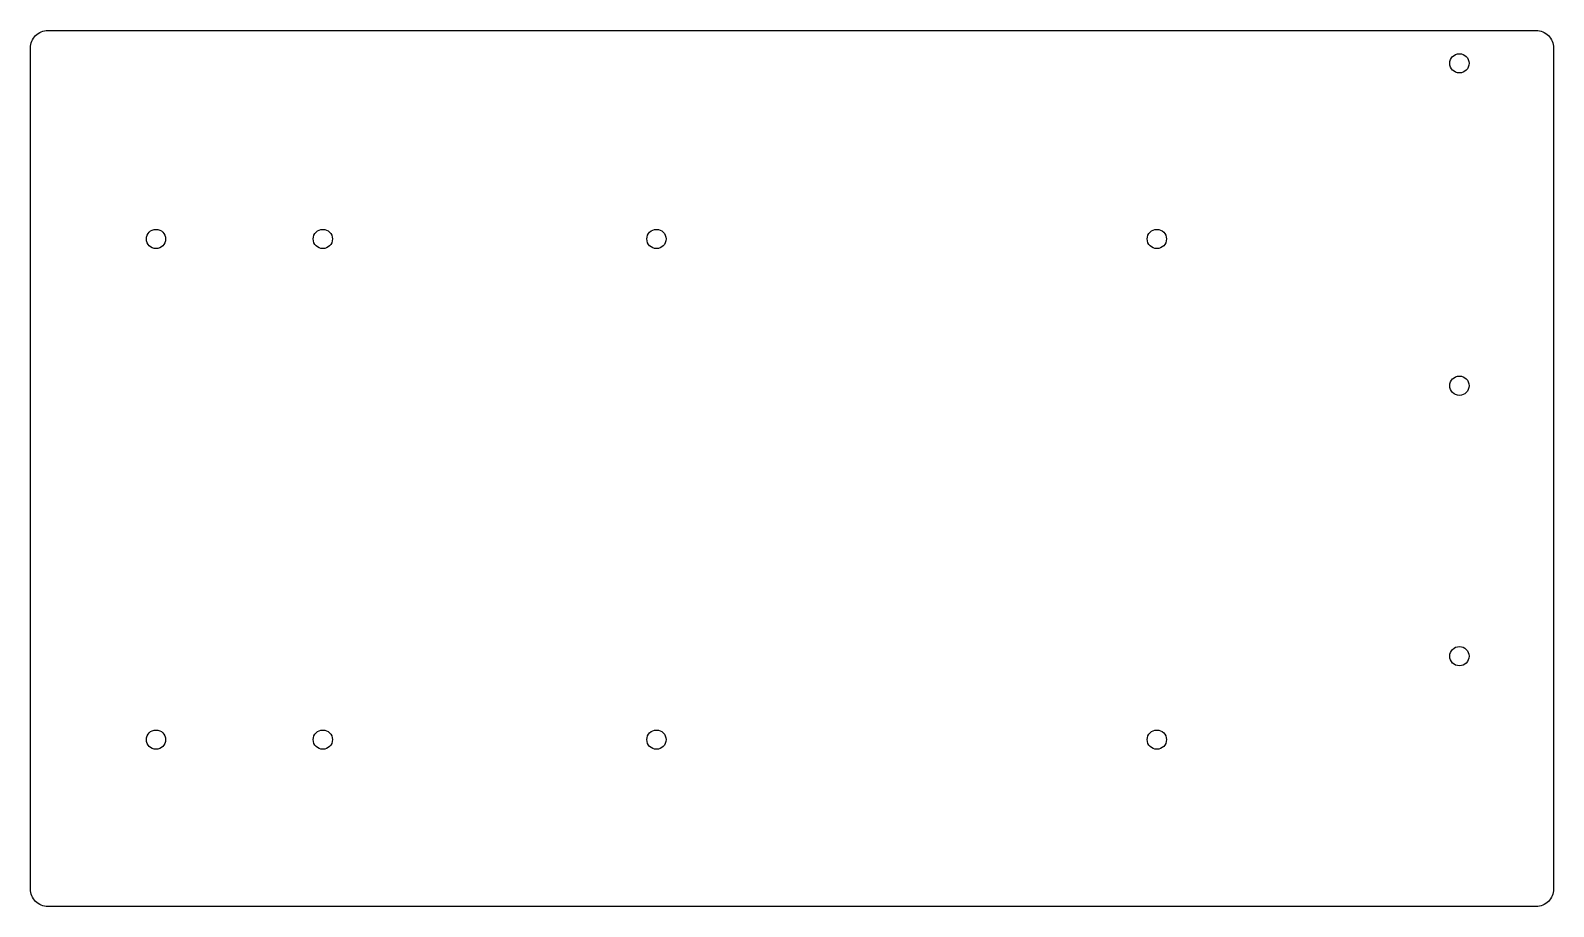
# Model space of a CAD drawing. Extents: x -118 to 56, y 280 to 380.
import ezdxf

# ---------------------------------------------------------------- set-up
doc = ezdxf.new("R2010")
doc.units = 0
doc.layers.add('Pattern_Top', color=7, linetype='CONTINUOUS')

msp = doc.modelspace()

# ---------------------------------------------------------------- linework, layer by layer
at = {"layer": 'Pattern_Top', "color": 0, "linetype": 'CONTINUOUS'}
msp.add_lwpolyline([(55.855, 282.035, -0.41421357), (53.855, 280.035), (53.855, 280.035), (-116.0825, 280.035), (-116.0825, 280.035, -0.41421357), (-118.0825, 282.035), (-118.0825, 282.035), (-118.0825, 378.035), (-118.0825, 378.035, -0.41421357), (-116.0825, 380.035), (-116.0825, 380.035), (53.855, 380.035), (53.855, 380.035, -0.41421357), (55.855, 378.035), (55.855, 378.035), (55.855, 282.035), (55.855, 282.035), (55.855, 282.035)], format="xyb", close=True, dxfattribs=at)
for centre in [(45.105, 376.285), (-103.745, 356.235), (-84.695, 356.235), (-46.595, 356.235), (10.555, 356.235), (45.105, 339.485), (45.105, 308.61), (-103.745, 299.085), (-84.695, 299.085), (-46.595, 299.085), (10.555, 299.085)]:
    msp.add_circle(centre, 1.1, dxfattribs=at)

doc.saveas('drawing.dxf')
